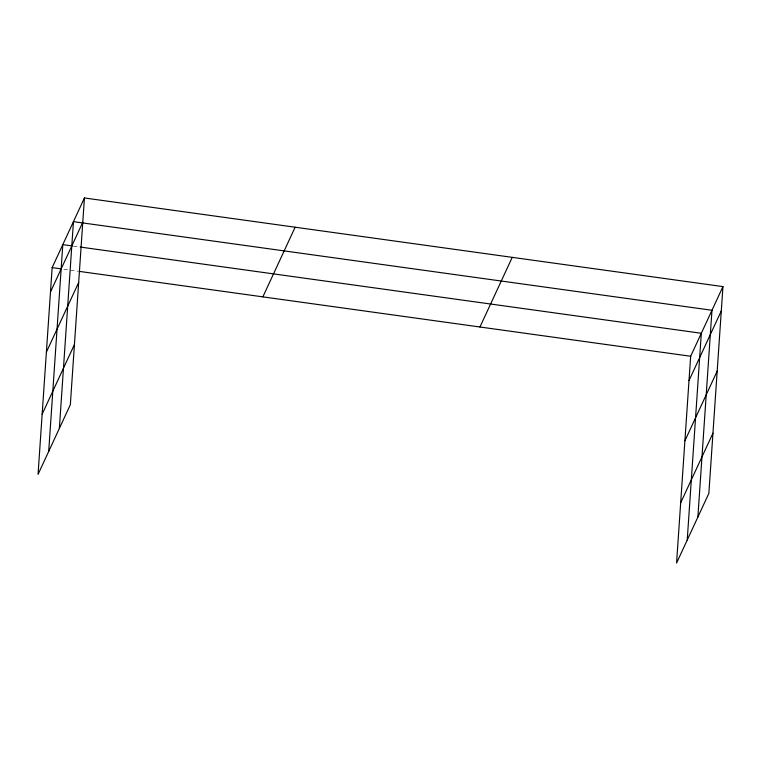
<?xml version="1.0" encoding="UTF-8"?>
<svg xmlns="http://www.w3.org/2000/svg" width="761" height="761" viewBox="0 0 761 761"><rect width="100%" height="100%" fill="white"/><g stroke="black" fill="none" stroke-linecap="round" stroke-linejoin="round"><path stroke-width="0.57" stroke-dasharray="3.81 2.85" d="M73.332 246.098L80.362 247.068M63.857 269.242L77.898 271.192"/><path stroke-width="1.14" d="M84.433 197.965L52.148 267.615L38.05 474.398L70.335 404.747L84.433 197.965L722.95 286.602L708.852 493.385L676.567 563.035L690.665 356.253L722.95 286.602M48.704 451.416L62.802 244.633L72.162 245.936M59.358 428.424L73.456 221.641L711.973 310.279L697.875 517.061M687.221 540.053L701.319 333.27L80.362 247.068M50.492 291.939L82.768 222.279M46.383 352.153L78.668 282.493M42.159 414.184L74.435 344.533M262.859 296.866L295.144 227.216M479.953 327.011L512.239 257.351M689.009 380.576L721.295 310.916M684.9 440.79L717.185 371.13M680.676 502.821L712.962 433.171M52.148 267.615L61.508 268.918M79.068 271.354L690.665 356.253"/></g></svg>
